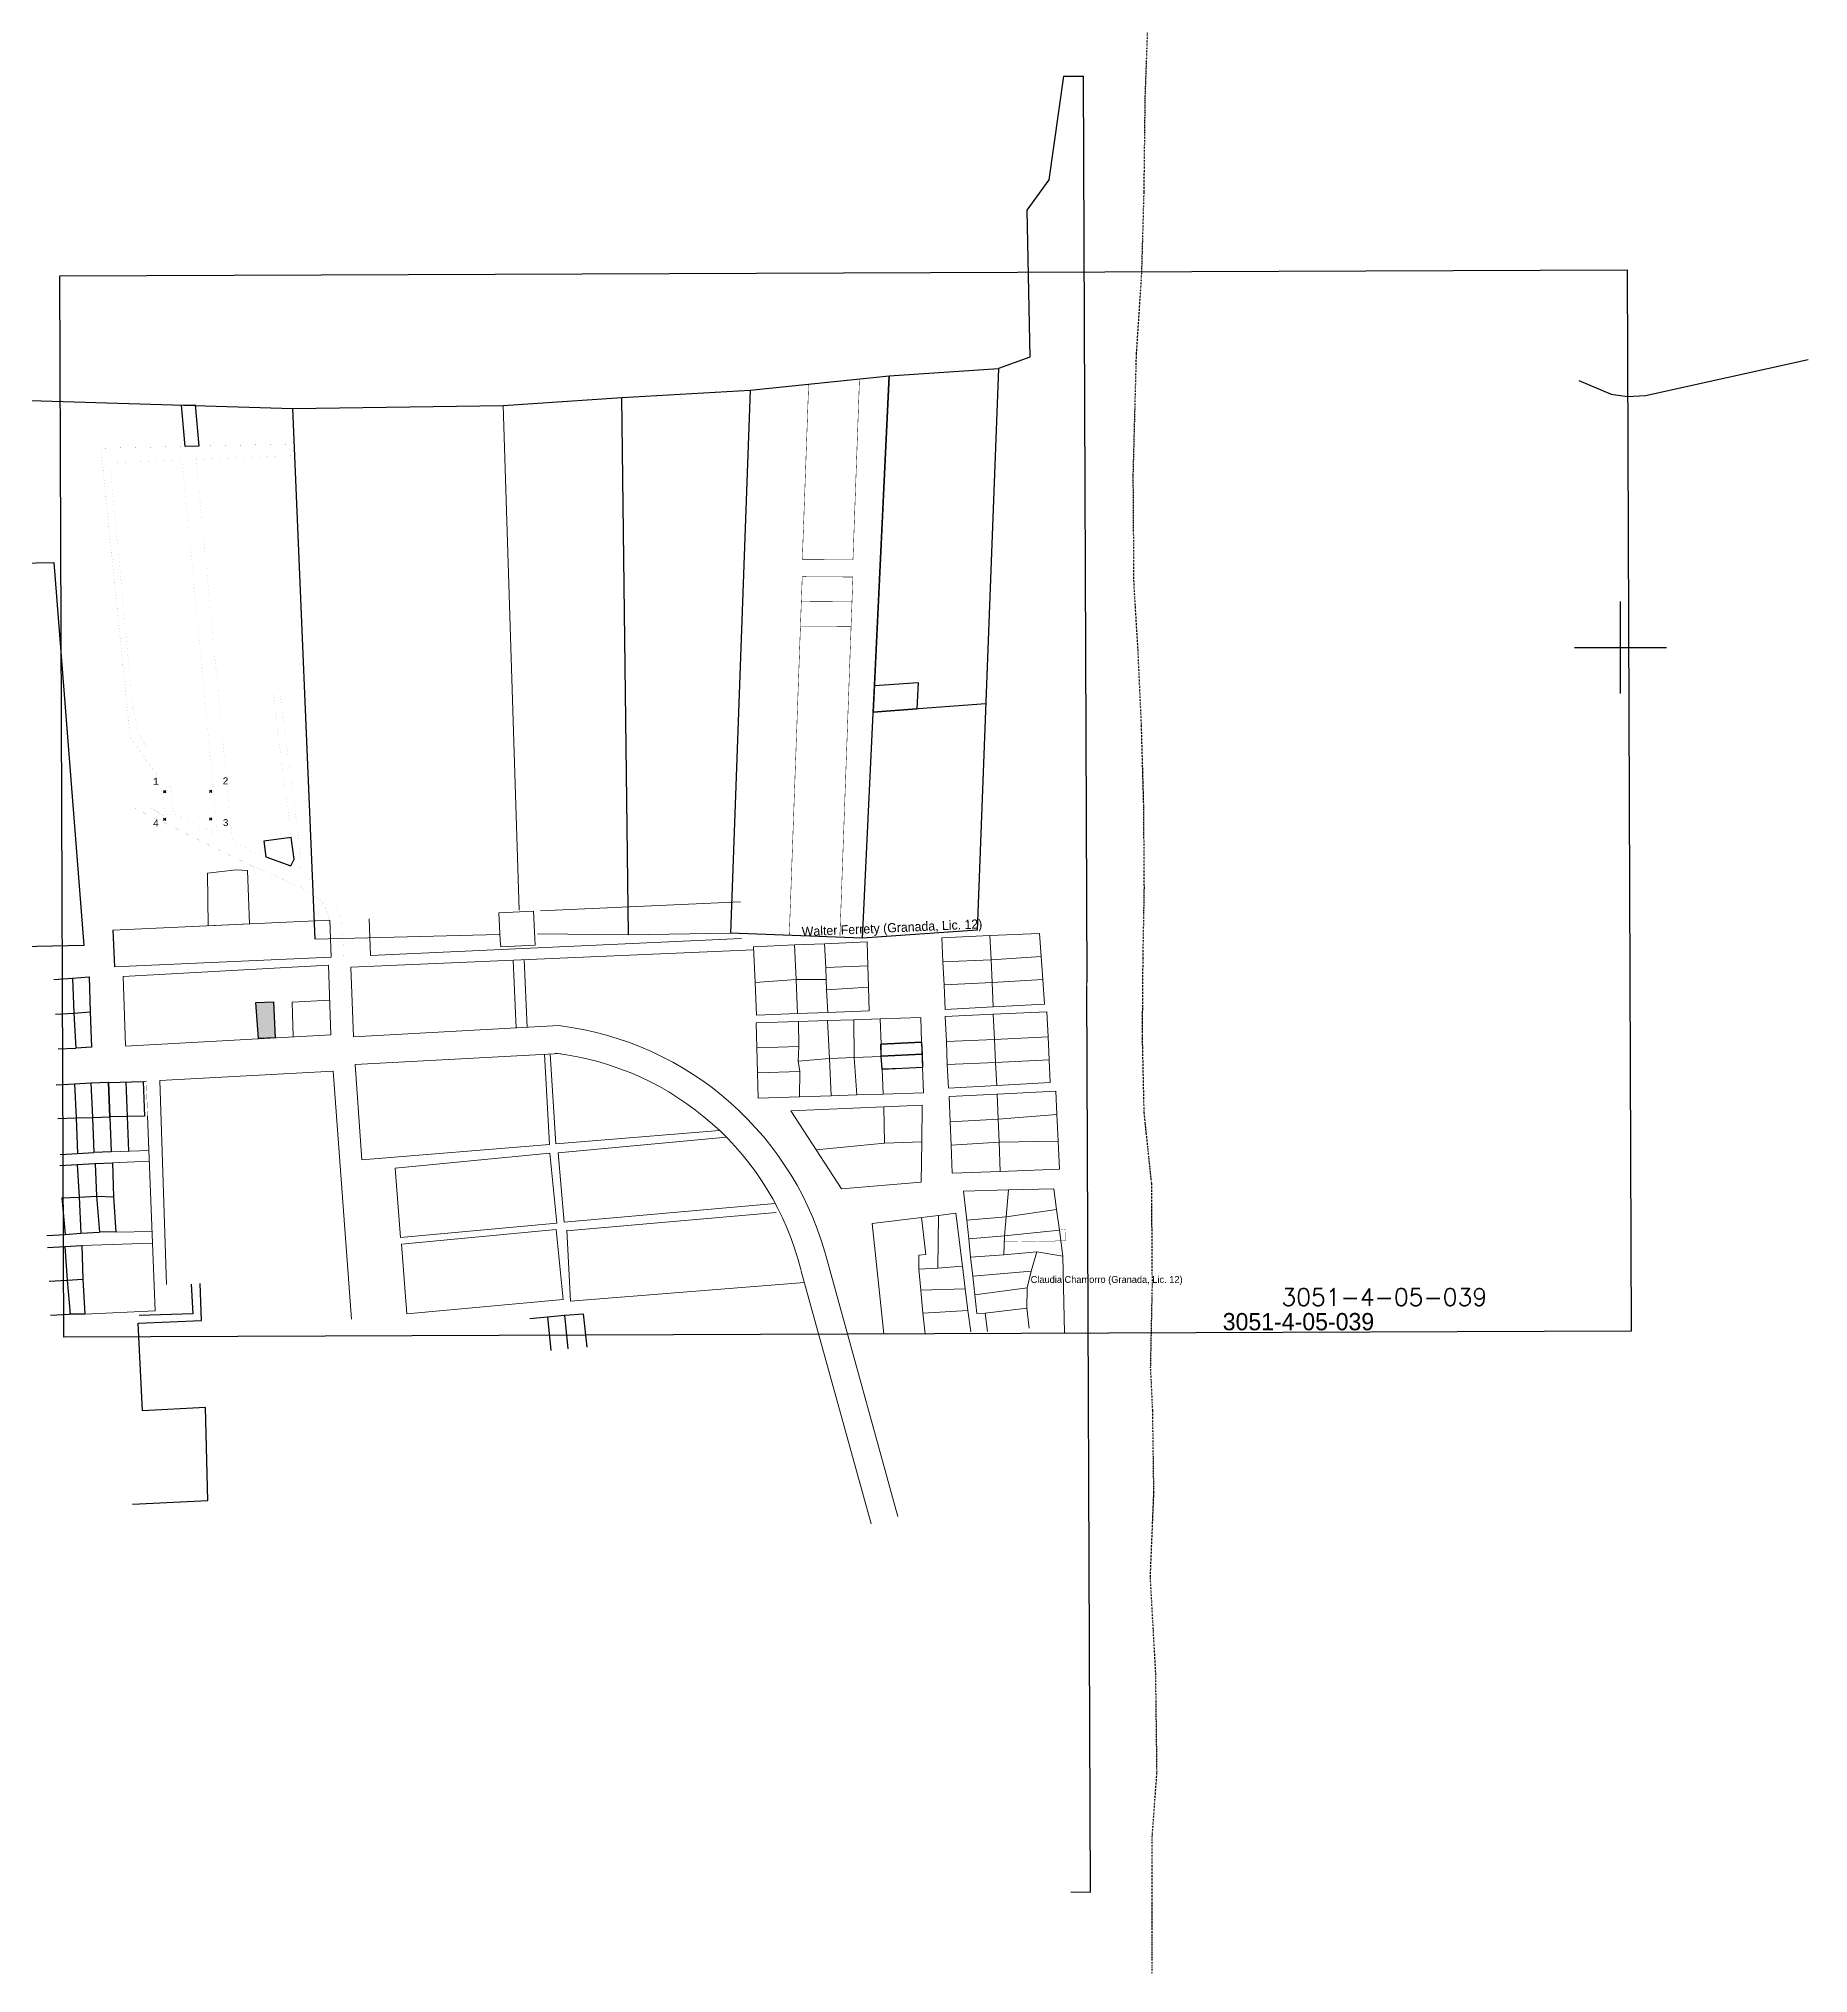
# Model space of a CAD drawing. Header units: millimetres. Extents: x 600588 to 602447, y 1316165 to 1317757.
# Drawn here: x 600978 to 601747, y 1316165 to 1317005 of the extents above; entities that cross this region are included whole.
import ezdxf
from ezdxf.enums import TextEntityAlignment as Align

# ---------------------------------------------------------------- set-up
doc = ezdxf.new("R2010")
doc.units = ezdxf.units.MM
doc.header["$PDMODE"] = 35
doc.header["$PDSIZE"] = 0.5
doc.linetypes.add('DIVIDE', pattern=[1.25, 0.5, -0.25, 0, -0.25, 0, -0.25])
for name, color, linetype in [('10', 7, 'Continuous'), ('2', 7, 'Continuous'), ('3', 7, 'Continuous'), ('42', 7, 'Continuous'), ('6', 7, 'Continuous'), ('CVL_CUADCON_LIN', 8, 'Continuous'), ('CVL_CUADCON_TIT', 1, 'Continuous'), ('CVL_PUNTO', 250, 'Continuous'), ('CVL_PUNTO_NUM', 2, 'Continuous')]:
    doc.layers.add(name, color=color, linetype=linetype)
doc.layers.add('muebles', color=7, linetype='Continuous', lineweight=0, true_color=0x404040)
for name, color, linetype, lineweight in [('Nivel 10', 7, 'Continuous', 0), ('Nivel 16', 7, 'Continuous', 0), ('Nivel 2', 7, 'Continuous', 0), ('Nivel 3', 7, 'Continuous', 0), ('Nivel 30', 7, 'Continuous', 0), ('Nivel 6', 7, 'Continuous', 0)]:
    doc.layers.add(name, color=color, linetype=linetype, lineweight=lineweight)
doc.styles.add('MONOTXT4', font='Monotxt4.shx')
doc.styles.add('ROMANS', font='ROMANS', dxfattribs={"height": 0.2})
doc.styles.add('Style-ENGINEERING', font='ENGINEERING.shx')
doc.styles.add('Style-INTL_ISO', font='INTL_ISO.shx')
doc.dimstyles.new('STANDARD$0', dxfattribs={"dimtxt": 0.6, "dimasz": 0.5, "dimexe": 0.125, "dimexo": 0.000625, "dimgap": 0.0625, "dimtad": 0, "dimzin": 1, "dimdsep": 46, "dimtxsty": 'ROMANS', "dimblk1": 'ARCHTICK', "dimblk2": 'ARCHTICK', "dimsah": 1, "dimcen": 2.5, "dimclrd": 1, "dimclre": 1, "dimclrt": 30, "dimaunit": 1, "dimadec": 0, "dimazin": 0, "dimtfac": 1, "dimtix": 1, "dimtofl": 0, "dimtmove": 1, "dimatfit": 3, "dimldrblk": 'ARCHTICK', "dimfxl": 1, "dimtolj": 1, "dimtzin": 1, "dimarcsym": 0})

# ---------------------------------------------------------------- blocks, each defined once
blk = doc.blocks.new('COORD')
at = {"layer": '42', "color": 2, "linetype": 'Continuous'}
for p, q in [((0, -2), (0, 2)), ((-2, 0), (2, 0))]:
    blk.add_line(p, q, dxfattribs=at)
blk = doc.blocks.new('COORD$')
at = {"layer": '42', "color": 2, "linetype": 'Continuous'}
blk.add_blockref('COORD', (0, 0), dxfattribs=at)
blk = doc.blocks.new('_ARCHTICK')
at = {"color": 0, "linetype": 'ByBlock', "const_width": 0.15}
blk.add_lwpolyline([(-0.5, -0.5), (0.5, 0.5)], dxfattribs=at)
blk = doc.blocks.new('*D347')
at = {"layer": 'CVL_CUADCON_TIT', "color": 1, "lineweight": -2, "ltscale": 0.5, "transparency": 16777216}
for p, q in [((601422.97, 1316988.74), (601431.63, 1316988.77)), ((601431.51, 1316988.77), (601433.09, 1316595.09)), ((601434.68, 1316199.93), (601433.1, 1316593.61)), ((601426.15, 1316199.89), (601434.81, 1316199.93))]:
    blk.add_line(p, q, dxfattribs=at)
at = {"layer": 'Defpoints', "color": 0, "lineweight": 30, "ltscale": 0.5, "transparency": 16777216}
for p in [(601422.97, 1316988.74), (601431.51, 1316988.77), (601426.15, 1316199.89)]:
    blk.add_point(p, dxfattribs=at)
at = {"layer": 'CVL_CUADCON_TIT', "color": 1, "lineweight": -2, "ltscale": 0.5, "transparency": 16777216, "xscale": 0.5, "yscale": 0.5, "zscale": 0.5}
for p, rotation in [((601431.51, 1316988.77), 90.2307510486191), ((601434.68, 1316199.93), 270.2307510486191)]:
    blk.add_blockref('_ARCHTICK', p, dxfattribs=dict(at, rotation=rotation))
at = {"layer": 'CVL_CUADCON_TIT', "color": 30, "ltscale": 0.5, "transparency": 16777216, "insert": (601433.1, 1316594.35), "char_height": 0.2, "attachment_point": 5, "rotation": 270.23075, "style": 'ROMANS'}
blk.add_mtext('\\A1;788.85m.', dxfattribs=at)

msp = doc.modelspace()

# ---------------------------------------------------------------- hatches: boundary and pattern name
at = {"lineweight": 30}
h = msp.add_hatch(color=5, dxfattribs=at)
h.dxf.hatch_style = 1
h.paths.add_polyline_path([(601079.753, 1316586.565), (601072.2, 1316586.283), (601073.329, 1316570.613), (601080.566, 1316571.01)])

# ---------------------------------------------------------------- linework, layer by layer
at = {"color": 1}
for points in [[(601675.88, 1316849.92), (601746.558, 1316865.583)], [(601646.932, 1316856.495), (601660.854, 1316850.501)], [(601660.854, 1316850.501), (601668.064, 1316849.532)], [(601668.064, 1316849.532), (601675.88, 1316849.92)]]:
    msp.add_lwpolyline(points, dxfattribs=at)
for points in [[(601041.41, 1316827.875), (601039.813, 1316845.804), (601045.812, 1316845.937), (601047.408, 1316828.008)], [(600610.912, 1316601.47), (600608.604, 1316636.073), (600591.409, 1316744.721), (600588.227, 1316769.971), (600984.341, 1316777.417), (600997.372, 1316611.017), (600642.639, 1316603.615)], [(601076.508, 1316649.559), (601087.36, 1316645.663), (601088.753, 1316648.555), (601087.558, 1316657.929), (601075.65, 1316656.445)]]:
    msp.add_lwpolyline(points, close=True, dxfattribs=at)
at = {"color": 1, "linetype": 'Continuous', "flags": 128}
for points in [[(601361.388, 1316569.105), (601343.661, 1316568.212)], [(601361.388, 1316569.105), (601361.578, 1316563.879)]]:
    msp.add_lwpolyline(points, dxfattribs=at)
for points in [[(601361.388, 1316569.105), (601361.578, 1316563.879), (601343.853, 1316562.936), (601343.661, 1316568.212)], [(601361.578, 1316563.879), (601361.787, 1316558.098), (601344.206, 1316557.226), (601343.853, 1316562.936)]]:
    msp.add_lwpolyline(points, close=True, dxfattribs=at)
at = {"layer": '2', "color": 1, "linetype": 'Continuous'}
for p, q in [((601286.826, 1316852.275), (601347.262, 1316858.46)), ((601335.746, 1316614.192), (601347.262, 1316858.46)), ((601347.262, 1316858.46), (601394.756, 1316861.777)), ((601394.756, 1316861.777), (601385.526, 1316617.776)), ((600950.183, 1316848.6), (601088.177, 1316844.295)), ((601179.641, 1316845.573), (601231.199, 1316849.167)), ((601231.199, 1316849.167), (601286.826, 1316852.275)), ((601234.103, 1316615.653), (601231.199, 1316849.167)), ((601286.826, 1316852.275), (601278.31, 1316616.41)), ((601088.177, 1316844.295), (601179.641, 1316845.573)), ((601097.923, 1316613.869), (601088.177, 1316844.295)), ((601389.242, 1316716.01), (601340.38, 1316712.492)), ((601335.746, 1316614.192), (601278.31, 1316616.41)), ((601385.526, 1316617.776), (601335.746, 1316614.192)), ((600981.591, 1316479.901), (600989.113, 1316480.321))]:
    msp.add_line(p, q, dxfattribs=at)
msp.add_lwpolyline([(601422.972, 1316988.739), (601416.632, 1316943.725), (601407.055, 1316930.457), (601408.448, 1316866.682), (601394.756, 1316861.777)], dxfattribs=at)
at = {"layer": '3', "color": 1, "linetype": 'DIVIDE'}
msp.add_lwpolyline([(601461.446, 1316164.609), (601461.588, 1316180.625), (601461.537, 1316223.841), (601463.624, 1316252.072), (601463.066, 1316295.284), (601460.741, 1316336.705), (601462.26, 1316373.575), (601461.755, 1316409.162), (601460.862, 1316427.713), (601461.623, 1316463.816), (601461.315, 1316507.538), (601458.048, 1316538.531), (601457.307, 1316571.573), (601457.575, 1316605.639), (601458.124, 1316635.894), (601457.873, 1316671.482), (601456.86, 1316707.065), (601455.357, 1316740.102), (601453.638, 1316767.8), (601453.303, 1316815.335), (601454.71, 1316867.966), (601457.005, 1316902.807), (601458.022, 1316938.658), (601458.501, 1316978.826), (601459.772, 1317014.678)], dxfattribs=at)
at = {"layer": '6', "color": 1, "linetype": 'Continuous'}
for p, q in [((600984.432, 1316596.369), (600992.452, 1316596.84)), ((600992.452, 1316596.84), (600993.118, 1316581.634)), ((600985.046, 1316581.315), (600993.118, 1316581.634)), ((600993.118, 1316581.634), (601000.235, 1316582.267)), ((600993.118, 1316581.634), (600993.988, 1316566.523)), ((600986.272, 1316566.183), (600993.951, 1316566.521)), ((600985.387, 1316550.555), (600993.397, 1316550.991)), ((600993.397, 1316550.991), (601000.536, 1316551.379)), ((600993.397, 1316550.991), (600994.132, 1316536.168)), ((601000.536, 1316551.379), (601001.152, 1316536.368)), ((600994.132, 1316536.168), (601001.152, 1316536.368)), ((601001.152, 1316536.368), (601008.71, 1316536.582)), ((601001.152, 1316536.368), (601001.8, 1316521.133)), ((600986.106, 1316535.941), (600994.132, 1316536.168)), ((600994.132, 1316536.168), (600994.722, 1316520.705)), ((600987.095, 1316520.244), (600994.722, 1316520.705)), ((600994.722, 1316520.705), (601001.8, 1316521.133)), ((600987.064, 1316515.463), (600994.482, 1316515.893)), ((600994.482, 1316515.893), (601002.155, 1316516.338)), ((600994.482, 1316515.893), (600995.36, 1316501.781)), ((601002.297, 1316516.344), (601002.98, 1316502.168)), ((600987.931, 1316501.404), (600995.36, 1316501.781)), ((600987.931, 1316501.404), (600989.372, 1316485.603)), ((600995.36, 1316501.781), (601002.98, 1316502.168)), ((600995.36, 1316501.781), (600996.112, 1316486.057)), ((601002.98, 1316502.168), (601004.183, 1316486.6)), ((601002.98, 1316502.168), (601010.293, 1316501.92)), ((600989.372, 1316485.603), (600996.112, 1316486.057)), ((600996.112, 1316486.057), (601004.183, 1316486.6)), ((600981.292, 1316485.059), (600989.372, 1316485.603)), ((600989.124, 1316480.322), (600990.246, 1316465.664)), ((600982.394, 1316465.242), (600990.246, 1316465.664)), ((600990.246, 1316465.664), (600996.943, 1316466.205)), ((600990.246, 1316465.664), (600991.42, 1316450.97)), ((600982.986, 1316450.459), (600991.062, 1316450.97)), ((601191.212, 1316449.113), (601198.878, 1316449.839)), ((601198.878, 1316449.839), (601206.283, 1316450.539)), ((601198.878, 1316449.839), (601200.319, 1316435.183)), ((601206.283, 1316450.539), (601207.614, 1316435.872))]:
    msp.add_line(p, q, dxfattribs=at)
for points in [[(600992.452, 1316596.84), (600999.714, 1316597.454), (601000.235, 1316582.267)], [(601000.235, 1316582.267), (601000.809, 1316566.878), (600993.951, 1316566.521)], [(601000.57, 1316551.381), (601008.139, 1316551.692), (601009.281, 1316521.472), (601001.8, 1316521.133)], [(601002.155, 1316516.338), (601009.877, 1316516.65), (601010.293, 1316501.92)], [(601010.293, 1316501.92), (601011.323, 1316486.534), (601004.107, 1316486.632)], [(600989.113, 1316480.321), (600996.529, 1316480.783), (600996.943, 1316466.205)], [(600996.943, 1316466.205), (600997.922, 1316450.971), (600991.062, 1316450.97)], [(601018.6, 1316368.438), (601051.282, 1316369.979), (601050.249, 1316410.356), (601022.905, 1316408.987), (601021.012, 1316447.025), (601048.56, 1316448.192), (601047.924, 1316464.24)], [(601044.01, 1316464.023), (601044.743, 1316451.022), (601021.515, 1316450.379)], [(601206.333, 1316450.544), (601214.313, 1316451.131), (601215.963, 1316436.661)]]:
    msp.add_lwpolyline(points, dxfattribs=at)
at = {"layer": 'CVL_CUADCON_LIN', "color": 1, "ltscale": 0.5, "flags": 128}
for points, const_width in [([(601331.552, 1316778.719), (601334.383, 1316857.142)], 0.2), ([(601309.551, 1316778.844), (601312.296, 1316854.881)], 0.2), ([(601004.847, 1316827.101), (601017.536, 1316701.715), (601029.502, 1316684.708), (601033.495, 1316666.599), (601020.678, 1316674.321), (601019.624, 1316670.635), (601070.214, 1316645.739), (601092.054, 1316636.343), (601101.563, 1316629.68), (601104.27, 1316622.092), (601104.809, 1316606.097)], 0.01), ([(601004.857, 1316827.063), (601089.648, 1316828.946)], 0.01), ([(601004.857, 1316827.063), (601017.547, 1316701.676), (601029.512, 1316684.669), (601033.505, 1316666.56), (601020.688, 1316674.282), (601019.634, 1316670.597), (601070.224, 1316645.7), (601092.065, 1316636.305), (601101.573, 1316629.641), (601104.28, 1316622.053), (601104.819, 1316606.058)], 0.01), ([(601046.208, 1316822.183), (601089.856, 1316824.029)], 0.01), ([(601046.208, 1316822.183), (601061.948, 1316656.228)], 0.01), ([(601008.816, 1316820.601), (601040.104, 1316821.924)], 0.01), ([(601008.816, 1316820.601), (601018.605, 1316714.641), (601021.425, 1316702.598), (601030.957, 1316686.685), (601035.258, 1316679.504), (601036.484, 1316668.271), (601055.532, 1316659.262)], 0.01), ([(601040.104, 1316821.924), (601055.532, 1316659.262)], 0.01), ([(601309.551, 1316778.844), (601331.552, 1316778.719)], 0.2), ([(601309.118, 1316760.478), (601309.508, 1316771.271)], 0.2), ([(601309.508, 1316771.271), (601331.509, 1316771.146)], 0.2), ([(601331.119, 1316760.353), (601331.509, 1316771.146)], 0.2), ([(601303.883, 1316615.486), (601308.729, 1316749.686)], 0.2), ([(601325.884, 1316615.362), (601330.73, 1316749.561)], 0.2), ([(601087.36, 1316645.663), (601088.753, 1316648.555), (601079.437, 1316721.644)], 0.01), ([(601090.769, 1316643.188), (601092.162, 1316646.08), (601082.435, 1316722.394)], 0.01), ([(601061.948, 1316656.228), (601076.449, 1316649.466)], 0.01), ([(601090.769, 1316643.188), (601102.456, 1316634.704), (601107.767, 1316627.283), (601109.851, 1316618.56), (601110.258, 1316605.698)], 0.01), ([(601024.535, 1316552.102), (601008.143, 1316551.599)], 0.1), ([(601024.535, 1316552.102), (601025.115, 1316537.113)], 0.1), ([(601424.095, 1316487.748), (601423.975, 1316482.769), (601397.329, 1316482.298)], 0.1), ([(601397.442, 1316484.946), (601424.095, 1316487.748)], 0.1), ([(601421.195, 1316487.443), (601421.821, 1316482.785)], 0.1), ([(601421.828, 1316482.731), (601422.725, 1316476.061), (601411.478, 1316478.015), (601397.092, 1316476.728), (601397.329, 1316482.298)], 0.1), ([(601397.442, 1316484.946), (601397.329, 1316482.298)], 0.1)]:
    msp.add_lwpolyline(points, dxfattribs=dict(at, const_width=const_width))
for points in [[(601347.262, 1316858.46), (601340.38, 1316712.492)], [(601394.756, 1316861.777), (601389.279, 1316716.98)], [(601340.38, 1316712.492), (601340.922, 1316723.979)], [(601340.38, 1316712.492), (601359.331, 1316713.856)], [(601010.06, 1316617.74), (601010.792, 1316601.754)]]:
    msp.add_lwpolyline(points, dxfattribs=at)
for points, const_width in [([(601309.118, 1316760.478), (601308.729, 1316749.686), (601330.73, 1316749.561), (601331.119, 1316760.353)], 0.2), ([(601309.118, 1316760.478), (601308.729, 1316749.686), (601330.73, 1316749.561), (601331.119, 1316760.353)], 0.2), ([(601087.36, 1316645.663), (601087.36, 1316645.663)], 0.01), ([(601421.195, 1316487.443), (601397.442, 1316484.946), (601397.329, 1316482.298), (601421.821, 1316482.785)], 0.1)]:
    msp.add_lwpolyline(points, close=True, dxfattribs=dict(at, const_width=const_width))
for points in [[(601359.873, 1316725.344), (601359.331, 1316713.856), (601340.38, 1316712.492), (601340.922, 1316723.979)], [(601008.143, 1316551.599), (601023.138, 1316551.974), (601023.718, 1316536.986), (601008.723, 1316536.611)]]:
    msp.add_lwpolyline(points, close=True, dxfattribs=at)
at = {"layer": 'CVL_CUADCON_LIN', "color": 1, "ltscale": 0.5}
msp.add_point((601032.561, 1316665.85), dxfattribs=at)
at = {"layer": 'CVL_CUADCON_TIT', "color": 5, "lineweight": 30, "ltscale": 0.5, "flags": 128}
msp.add_lwpolyline([(601080.566, 1316571.01), (601073.329, 1316570.613), (601072.2, 1316586.283), (601079.753, 1316586.565), (601080.566, 1316571.01)], dxfattribs=at)
at = {"layer": 'CVL_PUNTO', "color": 1, "ltscale": 0.5}
for p in [(601032.558, 1316677.853), (601052.558, 1316678.001), (601052.56, 1316666.002)]:
    msp.add_point(p, dxfattribs=at)
at = {"layer": 'muebles', "color": 1, "linetype": 'Continuous', "lineweight": 0}
for p, q in [((601179.641, 1316845.573), (601186.518, 1316626.406)), ((601195.795, 1316626.065), (601282.624, 1316630.04)), ((601010.06, 1316617.74), (601104.28, 1316622.053)), ((601104.819, 1316606.058), (601104.28, 1316622.053)), ((601121.898, 1316606.663), (601121.358, 1316622.658)), ((601177.81, 1316615.917), (601097.923, 1316613.869)), ((601121.898, 1316606.663), (601283.163, 1316614.045)), ((601010.599, 1316601.745), (601104.819, 1316606.058)), ((601113.48, 1316601.643), (601288.398, 1316609.172)), ((601014.45, 1316597.672), (601103.678, 1316602.567)), ((601014.45, 1316597.672), (601015.525, 1316567.651)), ((601103.678, 1316602.567), (601104.762, 1316572.3)), ((601113.48, 1316601.643), (601114.564, 1316571.376)), ((601104.225, 1316587.291), (601087.948, 1316586.441)), ((601104.225, 1316587.291), (601087.948, 1316586.441)), ((601087.948, 1316586.441), (601088.384, 1316571.448)), ((601087.948, 1316586.441), (601088.384, 1316571.448)), ((601015.534, 1316567.405), (601104.762, 1316572.3)), ((601114.564, 1316571.376), (601203.791, 1316576.271)), ((601115.225, 1316559.313), (601204.453, 1316564.208)), ((601199.724, 1316524.649), (601197.574, 1316563.831)), ((601199.995, 1316563.963), (601202.526, 1316524.877)), ((601030.459, 1316552.427), (601105.698, 1316556.555)), ((601105.698, 1316556.555), (601113.722, 1316448.775)), ((601115.225, 1316559.313), (601118.154, 1316518.029)), ((601023.592, 1316552.05), (601024.535, 1316552.102)), ((601030.459, 1316552.427), (601033.282, 1316463.774)), ((601025.115, 1316537.113), (601028.391, 1316452.44)), ((601202.526, 1316524.877), (601273.605, 1316530.695)), ((601025.696, 1316522.09), (601009.281, 1316521.472)), ((601118.154, 1316518.029), (601199.724, 1316524.649)), ((601199.933, 1316520.841), (601132.701, 1316514.386)), ((601202.921, 1316490.42), (601199.933, 1316520.841)), ((601203.46, 1316520.943), (601276.583, 1316527.773)), ((601203.46, 1316520.943), (601206.018, 1316490.907)), ((601009.877, 1316516.65), (601025.875, 1316517.461)), ((601132.701, 1316514.386), (601135.056, 1316484.215)), ((601206.018, 1316490.907), (601297.817, 1316498.97)), ((601207.126, 1316487.109), (601298.157, 1316495.105)), ((601027.06, 1316486.838), (601011.323, 1316486.534)), ((601135.056, 1316484.215), (601202.921, 1316490.42)), ((601202.63, 1316487.732), (601135.399, 1316481.277)), ((601205.619, 1316457.312), (601202.63, 1316487.732)), ((601207.217, 1316487.469), (601208.858, 1316456.518)), ((600996.529, 1316480.783), (601027.255, 1316481.802)), ((601135.399, 1316481.277), (601137.754, 1316451.107)), ((601309.113, 1316469.569), (601339.45, 1316359.842)), ((601320.756, 1316472.788), (601351.094, 1316363.061)), ((601208.858, 1316456.518), (601310.475, 1316464.642)), ((601028.391, 1316452.44), (600997.922, 1316450.971)), ((601137.754, 1316451.107), (601205.619, 1316457.312))]:
    msp.add_line(p, q, dxfattribs=at)
at = {"layer": 'muebles', "color": 1, "linetype": 'Continuous', "lineweight": 0, "flags": 128}
msp.add_lwpolyline([(601069.373, 1316620.49), (601051.394, 1316619.671), (601051.114, 1316642.511), (601063.624, 1316643.901), (601068.474, 1316643.591), (601069.373, 1316620.49)], dxfattribs=at)
msp.add_lwpolyline([(601193.527, 1316611.196), (601178.507, 1316610.436), (601178.357, 1316613.436), (601177.747, 1316625.246), (601192.727, 1316625.926), (601193.417, 1316614.166)], close=True, dxfattribs=at)
at = {"layer": 'muebles', "color": 1, "linetype": 'Continuous', "lineweight": 0}
for points in [[(601278.31, 1316616.41), (601234.103, 1316615.653), (601234.103, 1316615.653), (601194.485, 1316616.069)], [(601185.233, 1316575.218), (601183.965, 1316604.677)], [(601189.978, 1316575.478), (601188.71, 1316604.937)]]:
    msp.add_lwpolyline(points, dxfattribs=at)
for radius in [137.686, 125.605]:
    msp.add_arc((601187.131, 1316439.597), radius, 13.949539, 83.050148, dxfattribs=at)
at = {"layer": 'Nivel 16', "color": 1, "linetype": 'Continuous', "lineweight": -3, "flags": 128}
msp.add_lwpolyline([(600986.951, 1316901.93), (601667.832, 1316904.521), (601669.591, 1316443.552), (600988.7, 1316440.961), (600986.951, 1316901.93)], dxfattribs=at)
at = {"layer": 'Nivel 2', "color": 1, "linetype": 'Continuous', "lineweight": -3}
msp.add_line((600981.591, 1316479.901), (600989.113, 1316480.321), dxfattribs=at)
at = {"layer": 'Nivel 30', "color": 1, "linetype": 'Continuous', "lineweight": 13}
for p, q in [((601319.197, 1316611.852), (601337.758, 1316612.631)), ((601337.758, 1316612.631), (601338.033, 1316602.299)), ((601370.156, 1316614.46), (601390.959, 1316615.375)), ((601370.646, 1316604.039), (601370.156, 1316614.46)), ((601390.959, 1316615.375), (601412.512, 1316616.323)), ((601391.599, 1316604.905), (601390.959, 1316615.375)), ((601412.512, 1316616.323), (601413.268, 1316606.232)), ((601288.338, 1316610.557), (601306.092, 1316611.301)), ((601289.007, 1316595.015), (601288.338, 1316610.557)), ((601306.092, 1316611.301), (601319.197, 1316611.852)), ((601306.82, 1316596.375), (601306.092, 1316611.301)), ((601319.197, 1316611.852), (601319.818, 1316601.521)), ((601370.646, 1316604.039), (601391.599, 1316604.905)), ((601371.118, 1316594.007), (601370.646, 1316604.039)), ((601391.599, 1316604.905), (601413.268, 1316606.232)), ((601392.024, 1316595.064), (601391.599, 1316604.905)), ((601413.268, 1316606.232), (601414.007, 1316596.37)), ((601289.007, 1316595.015), (601306.82, 1316596.375)), ((601307.386, 1316581.472), (601306.82, 1316596.375)), ((601319.906, 1316596.303), (601306.82, 1316596.375)), ((601338.033, 1316602.299), (601319.818, 1316601.521)), ((601319.818, 1316601.521), (601319.906, 1316596.303)), ((601319.906, 1316596.303), (601320.032, 1316591.784)), ((601338.033, 1316602.299), (601338.284, 1316592.923)), ((601414.007, 1316596.37), (601392.024, 1316595.064)), ((601414.007, 1316596.37), (601414.815, 1316585.583)), ((601289.621, 1316580.749), (601289.007, 1316595.015)), ((601320.032, 1316591.784), (601338.284, 1316592.923)), ((601320.563, 1316582.007), (601320.032, 1316591.784)), ((601338.284, 1316592.923), (601338.555, 1316582.741)), ((601392.024, 1316595.064), (601371.118, 1316594.007)), ((601371.623, 1316583.269), (601371.118, 1316594.007)), ((601392.476, 1316584.385), (601392.024, 1316595.064)), ((601307.386, 1316581.472), (601289.621, 1316580.749)), ((601320.563, 1316582.007), (601307.386, 1316581.472)), ((601307.841, 1316578.077), (601320.535, 1316578.472)), ((601320.535, 1316578.472), (601331.955, 1316578.828)), ((601320.535, 1316578.472), (601321.347, 1316562.008)), ((601338.555, 1316582.741), (601320.563, 1316582.007)), ((601331.955, 1316578.828), (601343.315, 1316579.183)), ((601331.955, 1316578.828), (601332.072, 1316562.355)), ((601343.315, 1316579.183), (601361.004, 1316579.735)), ((601343.315, 1316579.183), (601343.755, 1316568.217)), ((601361.004, 1316579.735), (601361.388, 1316569.105)), ((601392.476, 1316584.385), (601371.623, 1316583.269)), ((601371.653, 1316580.291), (601392.443, 1316581.2)), ((601372.115, 1316569.372), (601371.653, 1316580.291)), ((601392.443, 1316581.2), (601415.835, 1316582.224)), ((601392.971, 1316570.284), (601392.443, 1316581.2)), ((601414.815, 1316585.583), (601392.476, 1316584.385)), ((601415.835, 1316582.224), (601416.316, 1316571.352)), ((601289.524, 1316577.505), (601307.841, 1316578.077)), ((601289.782, 1316566.664), (601289.524, 1316577.505)), ((601307.841, 1316578.077), (601308.074, 1316567.139)), ((601372.115, 1316569.372), (601392.971, 1316570.284)), ((601416.316, 1316571.352), (601392.971, 1316570.284)), ((601392.971, 1316570.284), (601393.487, 1316560.205)), ((601416.316, 1316571.352), (601416.753, 1316561.479)), ((601289.782, 1316566.664), (601308.074, 1316567.139)), ((601290.042, 1316555.753), (601289.782, 1316566.664)), ((601308.074, 1316567.139), (601307.796, 1316560.879)), ((601307.796, 1316560.879), (601321.347, 1316562.008)), ((601321.347, 1316562.008), (601332.072, 1316562.355)), ((601322.051, 1316545.789), (601321.347, 1316562.008)), ((601343.737, 1316562.891), (601332.072, 1316562.355)), ((601333.159, 1316546.138), (601332.072, 1316562.355)), ((601343.737, 1316562.891), (601343.755, 1316568.217)), ((601343.737, 1316562.891), (601344.191, 1316557.493)), ((601343.755, 1316568.217), (601361.388, 1316569.105)), ((601361.388, 1316569.105), (601361.787, 1316558.098)), ((601372.534, 1316559.453), (601372.115, 1316569.372)), ((601290.042, 1316555.753), (601308.524, 1316556.347)), ((601290.303, 1316544.792), (601290.042, 1316555.753)), ((601308.524, 1316556.347), (601307.796, 1316560.879)), ((601308.374, 1316545.36), (601308.524, 1316556.347)), ((601344.191, 1316557.493), (601361.787, 1316558.098)), ((601344.191, 1316557.493), (601344.665, 1316546.499)), ((601361.787, 1316558.098), (601362.188, 1316547.05)), ((601372.534, 1316559.453), (601393.487, 1316560.205)), ((601372.975, 1316549.034), (601372.534, 1316559.453)), ((601393.487, 1316560.205), (601416.753, 1316561.479)), ((601394.017, 1316550.257), (601393.487, 1316560.205)), ((601416.753, 1316561.479), (601417.191, 1316551.605)), ((601308.374, 1316545.36), (601290.303, 1316544.792)), ((601322.051, 1316545.789), (601308.374, 1316545.36)), ((601333.159, 1316546.138), (601322.051, 1316545.789)), ((601344.665, 1316546.499), (601333.159, 1316546.138)), ((601362.188, 1316547.05), (601344.665, 1316546.499)), ((601394.017, 1316550.257), (601372.975, 1316549.034)), ((601373.308, 1316545.495), (601394.17, 1316546.523)), ((601373.753, 1316534.47), (601373.308, 1316545.495)), ((601417.191, 1316551.605), (601394.017, 1316550.257)), ((601394.17, 1316546.523), (601419.602, 1316547.775)), ((601394.631, 1316535.572), (601394.17, 1316546.523)), ((601419.602, 1316547.775), (601420.097, 1316537.609)), ((601304.543, 1316539.204), (601345.001, 1316540.996)), ((601315.549, 1316522.278), (601304.543, 1316539.204)), ((601345.001, 1316540.996), (601361.607, 1316541.73)), ((601345.001, 1316540.996), (601345.316, 1316525.181)), ((601361.607, 1316541.73), (601361.397, 1316525.839)), ((601420.097, 1316537.609), (601394.631, 1316535.572)), ((601420.097, 1316537.609), (601420.659, 1316526.099)), ((601394.631, 1316535.572), (601373.753, 1316534.47)), ((601374.163, 1316524.332), (601373.753, 1316534.47)), ((601394.631, 1316535.572), (601395.019, 1316525.578)), ((601345.316, 1316525.181), (601315.549, 1316522.278)), ((601326.576, 1316505.319), (601315.549, 1316522.278)), ((601345.316, 1316525.181), (601361.397, 1316525.839)), ((601361.397, 1316525.839), (601361.166, 1316508.27)), ((601374.163, 1316524.332), (601395.019, 1316525.578)), ((601374.656, 1316512.158), (601374.163, 1316524.332)), ((601420.659, 1316526.099), (601395.019, 1316525.578)), ((601395.448, 1316512.918), (601395.019, 1316525.578)), ((601420.659, 1316526.099), (601421.255, 1316513.86)), ((601395.448, 1316512.918), (601374.656, 1316512.158)), ((601421.255, 1316513.86), (601395.448, 1316512.918)), ((601361.166, 1316508.27), (601326.576, 1316505.319)), ((601379.601, 1316504.419), (601399.086, 1316504.921)), ((601380.957, 1316491.755), (601379.601, 1316504.419)), ((601399.086, 1316504.921), (601398.142, 1316493.235)), ((601399.086, 1316504.921), (601418.781, 1316505.429)), ((601418.781, 1316505.429), (601419.989, 1316496.436)), ((601368.72, 1316493.821), (601376.2, 1316494.735)), ((601376.2, 1316494.735), (601379.088, 1316471.771)), ((601398.142, 1316493.235), (601419.989, 1316496.436)), ((601419.989, 1316496.436), (601421.195, 1316487.443)), ((601339.831, 1316490.288), (601361.25, 1316492.907)), ((601344.962, 1316442.317), (601339.831, 1316490.288)), ((601361.25, 1316492.907), (601368.72, 1316493.821)), ((601363.247, 1316476.906), (601361.25, 1316492.907)), ((601368.468, 1316470.966), (601368.72, 1316493.821)), ((601398.142, 1316493.235), (601380.957, 1316491.755)), ((601381.829, 1316483.592), (601380.957, 1316491.755)), ((601398.142, 1316493.235), (601397.442, 1316484.946)), ((601397.442, 1316484.946), (601421.195, 1316487.443)), ((601421.195, 1316487.443), (601422.725, 1316476.061)), ((601397.442, 1316484.946), (601381.829, 1316483.592)), ((601382.671, 1316475.737), (601381.829, 1316483.592)), ((601397.092, 1316476.728), (601397.442, 1316484.946)), ((601411.478, 1316478.015), (601397.092, 1316476.728)), ((601408.982, 1316469.574), (601411.478, 1316478.015)), ((601422.725, 1316476.061), (601411.478, 1316478.015)), ((601363.247, 1316476.906), (601360.126, 1316476.546)), ((601360.197, 1316470.478), (601360.126, 1316476.546)), ((601360.197, 1316470.478), (601368.468, 1316470.966)), ((601360.969, 1316461.296), (601360.197, 1316470.478)), ((601368.468, 1316470.966), (601379.088, 1316471.771)), ((601379.088, 1316471.771), (601380.321, 1316461.971)), ((601397.092, 1316476.728), (601382.671, 1316475.737)), ((601383.561, 1316467.415), (601382.671, 1316475.737)), ((601383.561, 1316467.415), (601408.982, 1316469.574)), ((601408.982, 1316469.574), (601407.279, 1316462.421)), ((601422.725, 1316476.061), (601423.468, 1316442.615)), ((601380.321, 1316461.971), (601360.969, 1316461.296)), ((601361.966, 1316451.324), (601360.969, 1316461.296)), ((601380.321, 1316461.971), (601381.516, 1316452.468)), ((601384.427, 1316459.331), (601383.561, 1316467.415)), ((601407.279, 1316462.421), (601384.427, 1316459.331)), ((601407.104, 1316453.577), (601407.279, 1316462.421)), ((601381.516, 1316452.468), (601361.966, 1316451.324)), ((601381.516, 1316452.468), (601382.68, 1316443.213)), ((601385.298, 1316451.198), (601384.427, 1316459.331)), ((601407.104, 1316453.577), (601389.045, 1316451.331)), ((601408.066, 1316444.793), (601407.104, 1316453.577)), ((601362.945, 1316442.385), (601361.966, 1316451.324)), ((601389.045, 1316451.331), (601385.298, 1316451.198)), ((601389.964, 1316443.405), (601389.045, 1316451.331))]:
    msp.add_line(p, q, dxfattribs=at)
at = {"layer": 'Nivel 6', "color": 1, "linetype": 'Continuous', "lineweight": -3}
for p, q in [((600984.432, 1316596.369), (600992.452, 1316596.84)), ((600992.452, 1316596.84), (600993.118, 1316581.634)), ((600985.046, 1316581.315), (600993.118, 1316581.634)), ((600993.118, 1316581.634), (601000.235, 1316582.267)), ((600993.118, 1316581.634), (600993.988, 1316566.523)), ((600986.272, 1316566.183), (600993.951, 1316566.521)), ((600985.387, 1316550.555), (600993.397, 1316550.991)), ((600993.397, 1316550.991), (601000.536, 1316551.379)), ((600993.397, 1316550.991), (600994.132, 1316536.168)), ((601000.536, 1316551.379), (601001.152, 1316536.368)), ((601015.64, 1316551.787), (601016.256, 1316536.776)), ((600994.132, 1316536.168), (601001.152, 1316536.368)), ((601001.152, 1316536.368), (601008.71, 1316536.582)), ((601001.152, 1316536.368), (601001.8, 1316521.133)), ((601016.256, 1316536.776), (601016.872, 1316521.765)), ((600986.106, 1316535.941), (600994.132, 1316536.168)), ((600994.132, 1316536.168), (600994.722, 1316520.705)), ((600987.095, 1316520.244), (600994.722, 1316520.705)), ((600994.722, 1316520.705), (601001.8, 1316521.133)), ((600987.064, 1316515.463), (600994.482, 1316515.893)), ((600994.482, 1316515.893), (601002.155, 1316516.338)), ((600994.482, 1316515.893), (600995.36, 1316501.781)), ((601002.297, 1316516.344), (601002.98, 1316502.168)), ((600987.931, 1316501.404), (600995.36, 1316501.781)), ((600987.931, 1316501.404), (600989.372, 1316485.603)), ((600995.36, 1316501.781), (601002.98, 1316502.168)), ((600995.36, 1316501.781), (600996.112, 1316486.057)), ((601002.98, 1316502.168), (601010.293, 1316501.92)), ((601002.98, 1316502.168), (601004.183, 1316486.6)), ((600989.372, 1316485.603), (600996.112, 1316486.057)), ((600996.112, 1316486.057), (601004.183, 1316486.6)), ((600981.292, 1316485.059), (600989.372, 1316485.603)), ((600989.124, 1316480.322), (600990.246, 1316465.664)), ((600982.394, 1316465.242), (600990.246, 1316465.664)), ((600990.246, 1316465.664), (600996.943, 1316466.205)), ((600990.246, 1316465.664), (600991.42, 1316450.97)), ((600982.986, 1316450.459), (600991.062, 1316450.97)), ((601191.212, 1316449.113), (601198.878, 1316449.839)), ((601198.878, 1316449.839), (601206.283, 1316450.539)), ((601198.878, 1316449.839), (601200.319, 1316435.183)), ((601206.283, 1316450.539), (601207.614, 1316435.872))]:
    msp.add_line(p, q, dxfattribs=at)
at = {"layer": 'Nivel 6', "color": 1, "linetype": 'Continuous', "lineweight": -3, "flags": 128}
for points in [[(600992.452, 1316596.84), (600999.714, 1316597.454), (601000.235, 1316582.267)], [(601000.235, 1316582.267), (601000.809, 1316566.878), (600993.951, 1316566.521)], [(601000.57, 1316551.381), (601008.139, 1316551.692), (601009.281, 1316521.472), (601001.8, 1316521.133)], [(601002.155, 1316516.338), (601009.877, 1316516.65), (601010.293, 1316501.92)], [(601010.293, 1316501.92), (601011.323, 1316486.534), (601004.107, 1316486.632)], [(600989.113, 1316480.321), (600996.529, 1316480.783), (600996.943, 1316466.205)], [(600996.943, 1316466.205), (600997.922, 1316450.971), (600991.062, 1316450.97)], [(601018.6, 1316368.438), (601051.282, 1316369.979), (601050.249, 1316410.356), (601022.905, 1316408.987), (601021.012, 1316447.025), (601048.56, 1316448.192), (601047.924, 1316464.24)], [(601044.01, 1316464.023), (601044.743, 1316451.022), (601021.515, 1316450.379)], [(601206.333, 1316450.544), (601214.313, 1316451.131), (601215.963, 1316436.661)]]:
    msp.add_lwpolyline(points, dxfattribs=at)

# ---------------------------------------------------------------- block references
at = {"layer": '42', "color": 1, "linetype": 'Continuous', "xscale": 10, "yscale": 10}
msp.add_blockref('COORD$', (601664.995, 1316740.499), dxfattribs=at)

# ---------------------------------------------------------------- texts
at = {"layer": '10', "color": 1, "linetype": 'Continuous', "style": 'ROMANS'}
msp.add_text('3051-4-05-039', height=7.5, dxfattribs=at).set_placement((601562.352, 1316458.338), align=Align.MIDDLE)
at = {"layer": 'CVL_CUADCON_LIN', "color": 1, "ltscale": 0.5, "style": 'MONOTXT4'}
msp.add_text('4', height=3, dxfattribs=at).set_placement((601027.434, 1316662.734))
at = {"layer": 'CVL_PUNTO_NUM', "color": 1, "ltscale": 0.5, "style": 'MONOTXT4'}
for s, p in [('1', (601027.396, 1316680.912)), ('2', (601057.685, 1316681.117)), ('3', (601057.722, 1316662.944))]:
    msp.add_text(s, height=3, dxfattribs=at).set_placement(p)
at = {"layer": 'Nivel 10', "color": 1, "linetype": 'Continuous', "lineweight": -3, "style": 'Style-ENGINEERING'}
msp.add_text('3051-4-05-039', height=7.5, dxfattribs=at).set_placement((601525.065, 1316447.684), align=Align.MIDDLE_CENTER)
at = {"layer": 'Nivel 3', "color": 1, "linetype": 'Continuous', "lineweight": 13, "style": 'Style-INTL_ISO'}
msp.add_text('Walter Ferrety (Granada, Lic. 12)', height=4, rotation=2.502964, dxfattribs=at).set_placement((601348.508, 1316618.795), align=Align.MIDDLE_CENTER)
msp.add_text('Claudia Chamorro (Granada, Lic. 12)', height=3, dxfattribs=at).set_placement((601441.744, 1316466.003), align=Align.MIDDLE_CENTER)

# ---------------------------------------------------------------- dimensions: what is measured, and where the dimension line sits
at = {"layer": 'CVL_CUADCON_TIT', "color": 1, "ltscale": 0.5}
dim = msp.add_aligned_dim(p1=(601426.149, 1316199.894), p2=(601422.972, 1316988.739), distance=-8.536, dimstyle='STANDARD$0', override={"dimpost": 'm.', "dimfxl": 31.75}, dxfattribs=at)
dim.commit()
dim.dimension.update_dxf_attribs({"geometry": '*D347', "text_midpoint": (601433.096, 1316594.351)})

doc.saveas('drawing.dxf')
